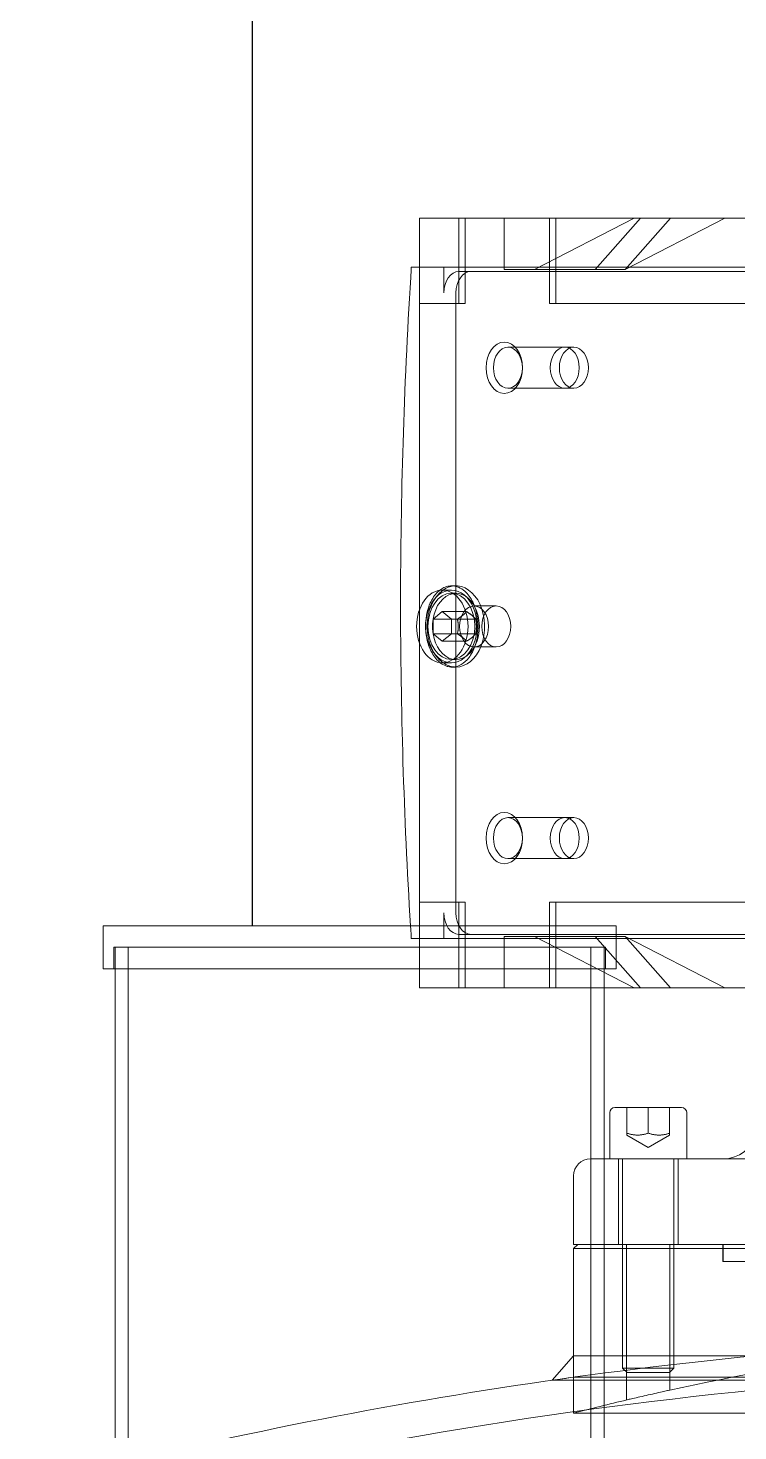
# Model space of a CAD drawing. Header units: millimetres. Extents: x -6314 to 11113, y -129 to 3675.
# Drawn here: x -2424.2 to -2391, y 2176.7 to 2242.3 of the extents above; entities that cross this region are included whole.
import ezdxf

# ---------------------------------------------------------------- set-up
doc = ezdxf.new("R2010")
doc.units = ezdxf.units.MM
doc.layers.add('Equipment', color=123, linetype='Continuous')

# ---------------------------------------------------------------- blocks, each defined once
blk = doc.blocks.new('A$C161d446f')
at = {"layer": 'Equipment', "linetype": 'Continuous', "lineweight": 0, "extrusion": (0, 1, 0)}
for p, q in [((11.286, 555.961), (49.894, 555.961)), ((40.277, 553.561), (35.615, 555.961)), ((38.156, 555.961), (40.277, 553.561)), ((39.57, 555.961), (41.691, 553.561)), ((39.857, 555.961), (44.52, 553.561)), ((43.53, 555.961), (43.53, 551.961)), ((43.813, 551.961), (43.813, 555.961)), ((45.934, 553.561), (45.934, 555.961)), ((47.772, 551.961), (47.772, 555.961)), ((48.055, 555.961), (48.055, 551.961)), ((49.894, 555.961), (49.894, 553.661)), ((13.831, 553.461), (48.055, 553.461)), ((14.652, 553.661), (50.282, 553.661)), ((40.277, 553.561), (44.52, 553.561)), ((44.52, 553.561), (45.934, 553.561)), ((48.762, 553.661), (48.762, 552.461)), ((49.894, 553.661), (49.894, 519.961)), ((48.197, 552.461), (48.197, 523.461)), ((20.902, 551.961), (43.53, 551.961)), ((43.53, 551.961), (43.813, 551.961)), ((47.772, 551.961), (49.894, 551.961)), ((42.681, 549.921), (43.106, 549.921)), ((43.106, 549.92), (45.764, 549.92)), ((42.681, 548.001), (43.106, 548.001)), ((43.106, 548.002), (45.764, 548.002)), ((48.197, 538.761), (48.394, 538.761)), ((48.197, 538.411), (48.409, 538.411)), ((48.409, 538.561), (48.833, 538.561)), ((47.348, 537.821), (46.311, 537.821)), ((48.833, 537.554), (47.702, 537.554)), ((48.833, 537.554), (48.409, 537.207)), ((49.257, 537.207), (48.833, 537.554)), ((48.409, 537.207), (47.278, 537.207)), ((49.257, 537.207), (48.409, 537.207)), ((48.409, 537.207), (48.409, 536.514)), ((49.257, 536.514), (49.257, 537.207)), ((48.409, 536.514), (47.278, 536.514)), ((48.833, 536.168), (47.702, 536.168)), ((48.409, 536.514), (49.257, 536.514)), ((48.409, 536.514), (48.833, 536.168)), ((48.833, 536.168), (49.257, 536.514)), ((47.348, 535.901), (46.311, 535.901)), ((48.197, 535.311), (48.409, 535.311)), ((48.197, 534.961), (48.376, 534.961)), ((48.409, 535.161), (48.833, 535.161)), ((42.681, 527.921), (43.106, 527.921)), ((43.106, 527.92), (45.764, 527.92)), ((42.681, 526.001), (43.106, 526.001)), ((43.106, 526.002), (45.764, 526.002)), ((20.902, 523.961), (43.53, 523.961)), ((43.813, 523.961), (43.53, 523.961)), ((43.53, 523.961), (43.53, 519.961)), ((43.813, 519.961), (43.813, 523.961)), ((47.772, 523.961), (49.894, 523.961)), ((47.772, 519.961), (47.772, 523.961)), ((48.055, 523.961), (48.055, 519.961)), ((48.762, 523.461), (48.762, 522.261)), ((48.055, 522.461), (13.831, 522.461)), ((35.615, 519.961), (40.277, 522.361)), ((40.277, 522.361), (38.156, 519.961)), ((41.691, 522.361), (39.57, 519.961)), ((44.52, 522.361), (39.857, 519.961)), ((44.52, 522.361), (40.277, 522.361)), ((42.308, 522.855), (40.7, 522.855)), ((40.7, 522.855), (40.7, 520.855)), ((64.7, 522.855), (42.308, 522.855)), ((45.934, 522.361), (44.52, 522.361)), ((45.934, 519.961), (45.934, 522.361)), ((64.7, 522.855), (64.7, 520.855)), ((40.7, 522.261), (24.7, 522.261)), ((50.282, 522.261), (40.7, 522.261)), ((41.2, 521.855), (42.741, 521.855)), ((41.2, 520.855), (41.2, 521.855)), ((41.27, 521.855), (41.27, 520.855)), ((41.88, 521.855), (41.88, 481.215)), ((42.741, 521.855), (64.2, 521.855)), ((63.52, 521.855), (63.52, 481.215)), ((64.13, 521.855), (64.13, 520.855)), ((64.2, 520.855), (64.2, 521.855)), ((42.308, 520.855), (40.7, 520.855)), ((41.27, 520.855), (41.27, 491.603)), ((64.7, 520.855), (42.308, 520.855)), ((64.13, 520.855), (64.13, 487.125)), ((41.27, 519.961), (24.13, 519.961)), ((49.894, 519.961), (41.27, 519.961)), ((37.4, 514.121), (37.4, 511.961)), ((39.2, 514.361), (37.64, 514.361)), ((38.2, 513.161), (38.2, 514.361)), ((40.76, 514.361), (39.2, 514.361)), ((39.2, 514.361), (39.2, 513.161)), ((40.2, 513.161), (40.2, 514.361)), ((41, 514.121), (41, 511.961)), ((39.2, 512.494), (38.2, 513.071)), ((39.2, 512.494), (40.2, 513.071)), ((24.13, 511.961), (41.27, 511.961)), ((37.8, 507.961), (37.8, 511.961)), ((38, 511.941), (38, 502.175)), ((40.4, 511.941), (40.4, 502.175)), ((40.6, 507.961), (40.6, 511.961)), ((41.27, 511.961), (41.9, 511.961)), ((42.7, 507.961), (42.7, 511.161)), ((24.13, 507.961), (41.27, 507.961)), ((35.7, 507.161), (35.7, 507.961)), ((35.72, 507.961), (35.72, 507.161)), ((38.189, 501.147), (38.189, 507.961)), ((40.211, 500.687), (40.211, 507.961)), ((41.27, 507.961), (42.7, 507.961)), ((42.5, 507.961), (42.7, 507.761)), ((24.13, 507.761), (41.27, 507.761)), ((41.27, 507.761), (42.7, 507.761)), ((42.7, 507.761), (42.7, 500.068)), ((35.72, 507.161), (-10.32, 507.161)), ((41.27, 502.748), (24.13, 502.748)), ((42.7, 502.748), (41.27, 502.748)), ((42.7, 502.748), (42.7, 501.748)), ((42.7, 502.748), (43.69, 501.608)), ((40.4, 502.175), (38, 502.175)), ((38.215, 501.961), (38, 502.175)), ((38.215, 501.961), (40.185, 501.961)), ((40.185, 501.961), (40.4, 502.175)), ((-17.3, 501.748), (42.7, 501.748)), ((24.13, 501.608), (41.27, 501.608)), ((41.27, 501.608), (43.69, 501.608)), ((-17.3, 500.068), (42.7, 500.068))]:
    blk.add_line(p, q, dxfattribs=at)
at = {"layer": 'Equipment', "linetype": 'Continuous', "lineweight": 0, "extrusion": (0, 0, -1)}
for centre, radius, start, end in [((-37.64, 514.121), 0.24, 0, 90), ((-40.76, 514.121), 0.24, 90, 180), ((-35.696, 513.561), 1.6, 270, 345), ((-37.98, 511.941), 0.02, 90, 180), ((-40.42, 511.941), 0.02, 0, 90), ((-41.9, 511.161), 0.8, 90, 180), ((-12.7, 384.561), 119.34, 93.2184, 102.33261), ((-12.7, 285.135), 218.68, 91.75572, 103.60246), ((-12.7, 285.135), 217.08, 91.76867, 108.4136), ((-12.7, 285.135), 218.68, 97.88509, 98.1471), ((-12.7, 384.561), 119.34, 103.32786, 104.55934)]:
    blk.add_arc(centre, radius, start, end, dxfattribs=at)
for centre, major_axis, start_param, end_param in [((47.49, 552.461), (0, 1), 0, 1.570796), ((48.055, 552.461), (0, 1), 0, 1.570796), ((45.934, 548.961), (0, -1.2), -4.712389, 1.570796), ((48.409, 536.861), (0, -1.7), 0, 3.141593), ((48.409, 536.861), (0, -1.55), -3.141592653589794, 3.141592653589792), ((48.197, 536.861), (0, 1.55), -0.92396, -0.441636), ((48.833, 536.861), (0, -1.7), -3.141592653589794, 3.141592653589792), ((48.197, 536.861), (0, 1.55), 0, 3.583229), ((48.197, 536.861), (0, 1.55), -0.441636, 0), ((48.409, 536.861), (0, 1.7), 0, 3.141593), ((48.197, 536.861), (0, 1.55), -2.173989, -0.92396), ((48.197, 536.861), (0, 1.55), -2.699956, -2.173989), ((45.934, 526.961), (0, -1.2), -4.712389, 1.570796), ((47.49, 523.461), (0, -1), -1.570796, 0), ((48.055, 523.461), (0, -1), -1.570796, 0)]:
    blk.add_ellipse(centre, major_axis=major_axis, ratio=0.707107, start_param=start_param, end_param=end_param, dxfattribs=at)
at = {"layer": 'Equipment', "linetype": 'Continuous', "lineweight": 0}
for centre, major_axis, start_param, end_param in [((42.681, 548.961), (0, 0.96), -4.712389, 1.570796), ((43.106, 548.961), (0, 0.96), -4.712389, 1.570796), ((43.106, 548.961), (0, 0.959), -4.712389, 1.570796), ((45.764, 548.961), (0, 0.959), -4.712389, 1.570796), ((48.197, 536.861), (0, 1.9), -0.076918, 3.141593), ((48.197, 536.861), (0, 1.9), -0.462955, -0.076918), ((48.197, 536.861), (0, 1.9), -2.678638, -0.462955), ((46.311, 536.861), (0, 0.96), -3.141592653589792, 3.141592653589794), ((47.348, 536.861), (0, 0.96), -3.141592653589792, 3.141592653589794), ((48.197, 536.861), (0, -1.9), 0, 0.069743), ((48.197, 536.861), (0, -1.9), 0.069743, 0.462955), ((42.681, 526.961), (0, 0.96), -4.712389, 1.570796), ((43.106, 526.961), (0, 0.96), -4.712389, 1.570796), ((43.106, 526.961), (0, 0.959), -4.712389, 1.570796), ((45.764, 526.961), (0, 0.959), -4.712389, 1.570796)]:
    blk.add_ellipse(centre, major_axis=major_axis, ratio=0.707107, start_param=start_param, end_param=end_param, dxfattribs=at)
for points, knots in [([(50.32, 522.855), (50.638, 528.02), (50.785, 533.102), (50.785, 542.855), (50.636, 547.975), (50.303, 553.339), (50.292, 553.5), (50.282, 553.661)], [469.511307, 469.511307, 469.511307, 469.511307, 476.799267, 476.799267, 484.139903, 484.139903, 484.366639, 484.366639, 484.366639, 484.366639]), ([(48.394, 538.761), (48.367, 538.761), (48.339, 538.759), (48.231, 538.748), (48.15, 538.727), (47.968, 538.651), (47.869, 538.587), (47.635, 538.377), (47.511, 538.207), (47.322, 537.823), (47.255, 537.617), (47.167, 537.166), (47.151, 536.925), (47.178, 536.435), (47.223, 536.193), (47.371, 535.751), (47.473, 535.557), (47.701, 535.261), (47.822, 535.152), (48.036, 535.03), (48.124, 534.996), (48.286, 534.962), (48.36, 534.957), (48.514, 534.969), (48.592, 534.986), (48.761, 535.05), (48.85, 535.101), (48.934, 535.167)], [0.909961, 0.909961, 0.909961, 0.909961, 0.974022, 0.974022, 1.163472, 1.163472, 1.412133, 1.412133, 1.792168, 1.792168, 2.135387, 2.135387, 2.496755, 2.496755, 2.87294, 2.87294, 3.24645, 3.24645, 3.570431, 3.570431, 3.780366, 3.780366, 3.952657, 3.952657, 4.137509, 4.137509, 4.35582, 4.35582, 4.35582, 4.35582]), ([(48.954, 538.552), (48.891, 538.602), (48.825, 538.643), (48.677, 538.714), (48.594, 538.74), (48.472, 538.758), (48.433, 538.761), (48.394, 538.761)], [6.4522639, 6.4522639, 6.4522639, 6.4522639, 6.6168669, 6.6168669, 6.8137014, 6.8137014, 6.9035417, 6.9035417, 6.9035417, 6.9035417]), ([(48.934, 535.167), (48.949, 535.179), (48.965, 535.192), (49.124, 535.329), (49.25, 535.496), (49.443, 535.875), (49.513, 536.079), (49.606, 536.527), (49.624, 536.768), (49.606, 537.172), (49.585, 537.333), (49.513, 537.657), (49.46, 537.816), (49.394, 537.961), (49.302, 538.162), (49.185, 538.334), (49.019, 538.497), (48.987, 538.526), (48.954, 538.552)], [4.35582, 4.35582, 4.35582, 4.35582, 4.39656, 4.39656, 4.776322, 4.776322, 5.11882, 5.11882, 5.479581, 5.479581, 5.726117, 5.726117, 5.99358, 5.99358, 5.99358, 6.365048, 6.365048, 6.452264, 6.452264, 6.452264, 6.452264]), ([(50.282, 522.261), (50.292, 522.422), (50.303, 522.582), (50.315, 522.781), (50.317, 522.818), (50.32, 522.855)], [469.231896, 469.231896, 469.231896, 469.231896, 469.4586316, 469.4586316, 469.5113072, 469.5113072, 469.5113072, 469.5113072]), ([(40.211, 500.687), (40.211, 500.687), (40.185, 500.692), (40.083, 500.716), (40.006, 500.733), (39.828, 500.774), (39.713, 500.8), (39.463, 500.857), (39.327, 500.888), (39.073, 500.946), (38.937, 500.977), (38.687, 501.034), (38.572, 501.06), (38.394, 501.1), (38.317, 501.118), (38.215, 501.141), (38.189, 501.147), (38.189, 501.147)], [-3.08456, -3.08456, -3.08456, -3.08456, -2.894466, -2.894466, -2.704373, -2.704373, -2.508888, -2.508888, -2.313403, -2.313403, -2.117933, -2.117933, -1.922463, -1.922463, -1.732371, -1.732371, -1.54228, -1.54228, -1.54228, -1.54228])]:
    blk.add_open_spline(points, degree=3, knots=knots, dxfattribs=at)
for points, weights in [([(47.278, 537.207), (47.419, 537.38), (47.702, 537.554)], [3.6794919243, 4.24871130596, 3.67949192432]), ([(47.702, 537.554), (47.843, 537.38), (48.126, 537.207)], [3.67949192432, 4.24871130596, 3.6794919243]), ([(47.278, 536.514), (47.207, 536.861), (47.278, 537.207)], [3.6794919243, 4.24871130596, 3.6794919243]), ([(48.126, 537.207), (48.055, 536.861), (48.126, 536.514)], [3.6794919243, 4.24871130596, 3.6794919243]), ([(47.702, 536.168), (47.419, 536.341), (47.278, 536.514)], [3.67949192432, 4.24871130596, 3.6794919243]), ([(48.126, 536.514), (47.843, 536.341), (47.702, 536.168)], [3.6794919243, 4.24871130596, 3.67949192432]), ([(38.2, 513.161), (38.2, 513.071), (38.2, 513.071)], [1, 1.07735026919, 1.07735026919]), ([(39.2, 513.161), (38.7, 512.994), (38.2, 513.161)], [1, 1.15470053838, 1]), ([(40.2, 513.161), (39.7, 512.994), (39.2, 513.161)], [1, 1.15470053838, 1]), ([(40.2, 513.071), (40.2, 513.071), (40.2, 513.161)], [2.28978583449, 2.28978583449, 2.12538660822])]:
    blk.add_rational_spline(points, weights, degree=2, dxfattribs=at)

msp = doc.modelspace()

# ---------------------------------------------------------------- linework, layer by layer
msp.add_lwpolyline([(-2413.712, 2282.191), (-2413.712, 2200.346), (-2413.712, 2200.346)])

# ---------------------------------------------------------------- block references
at = {"xscale": -1}
msp.add_blockref('A$C161d446f', (-2355.993, 1677.491), dxfattribs=at)

doc.saveas('drawing.dxf')
